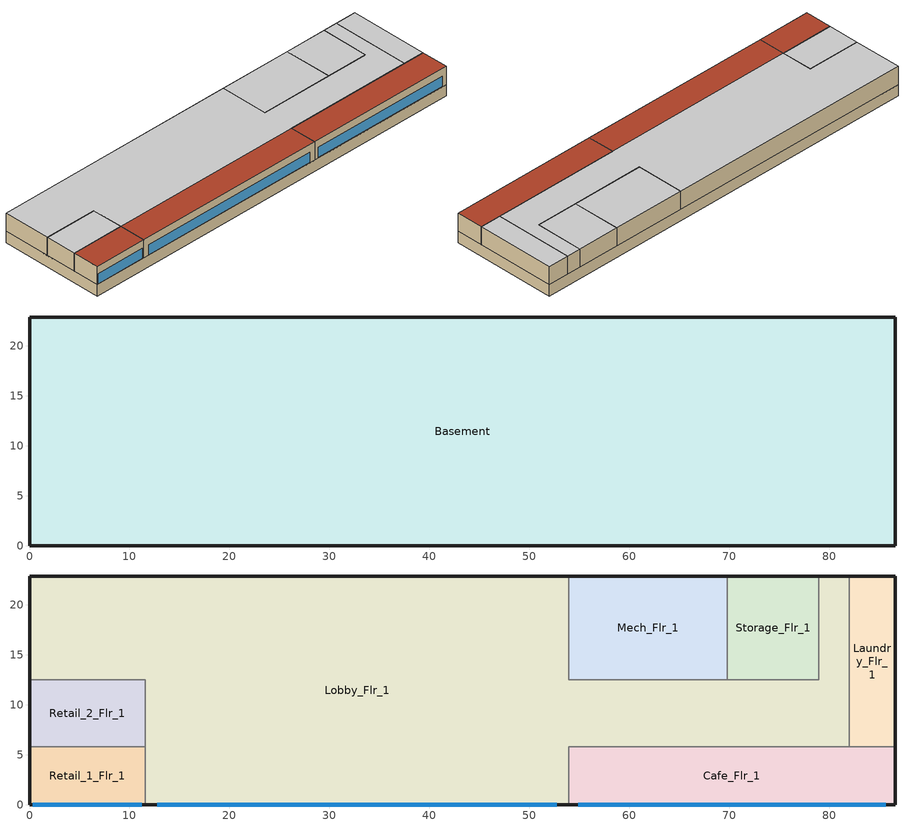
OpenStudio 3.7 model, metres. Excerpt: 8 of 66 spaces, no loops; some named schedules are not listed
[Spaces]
Basement
 floor foundation (BTAP-Grnd-Floor-Mass:U-0.678_std): 86.56,22.86 86.56,0 0,0 0,22.86 z-2.44
 wall foundation (BTAP-Grnd-Wall-Mass:U-0.425_std): 0,22.86 0,0 86.56,0 86.56,22.86 0,22.86 z-2.44:0
Lobby_Flr_1
 floor to Basement: 53.95,22.86 53.95,0 11.58,0 11.58,12.5 0,12.5 0,22.86 z0; 81.99,22.86 81.99,5.79 53.95,5.79 53.95,12.5 78.94,12.5 78.94,22.86 z0
 wall outside: 53.95,22.86 0,22.86 0,12.5 / 11.58,0 53.95,0 / 81.99,22.86 78.94,22.86 z0:3.96
 wall to Retail_1_Flr_1: 11.58,5.79 11.58,0 z0:3.96
 wall to Laundry_Flr_1: 81.99,5.79 81.99,22.86 z0:3.96
 wall to Storage_Flr_1: 78.94,22.86 78.94,12.5 69.8,12.5 z0:3.96
 wall to Cafe_Flr_1: 53.95,0 53.95,5.79 81.99,5.79 z0:3.96
 wall to Retail_2_Flr_1: 0,12.5 11.58,12.5 11.58,5.79 z0:3.96
 wall to Mech_Flr_1: 69.8,12.5 53.95,12.5 53.95,22.86 z0:3.96
 window: 12.79,0 52.74,0 z0.15:2.29
 ceiling adiabatic (BTAP-Int-Wall): 81.99,5.79 81.99,22.86 78.94,22.86 78.94,12.5 53.95,12.5 53.95,22.86 0,22.86 0,12.5 11.58,12.5 11.58,5.79 z3.96
 roof outside: 53.95,0 53.95,5.79 11.58,5.79 11.58,0 z3.96
Retail_1_Flr_1
 floor to Basement: 11.58,5.79 11.58,0 0,0 0,5.79 z0
 wall outside: 0,5.79 0,0 11.58,0 z0:3.96
 wall to Retail_2_Flr_1: 11.58,5.79 0,5.79 z0:3.96
 window: 0.33,0 11.25,0 z0.15:2.29
 roof outside: 11.58,0 11.58,5.79 0,5.79 0,0 z3.96
Retail_2_Flr_1
 floor to Basement: 11.58,12.5 11.58,5.79 0,5.79 0,12.5 z0
 wall outside: 0,12.5 0,5.79 z0:3.96
 ceiling adiabatic (BTAP-Int-Wall): 11.58,5.79 11.58,12.5 0,12.5 0,5.79 z3.96
Laundry_Flr_1
 floor to Basement: 86.56,22.86 86.56,5.79 81.99,5.79 81.99,22.86 z0
 wall outside: 86.56,5.79 86.56,22.86 81.99,22.86 z0:3.96
 wall to Cafe_Flr_1: 81.99,5.79 86.56,5.79 z0:3.96
 ceiling adiabatic (BTAP-Int-Wall): 86.56,5.79 86.56,22.86 81.99,22.86 81.99,5.79 z3.96
Storage_Flr_1
 floor to Basement: 78.94,22.86 78.94,12.5 69.8,12.5 69.8,22.86 z0
 wall outside: 78.94,22.86 69.8,22.86 z0:3.96
 wall to Mech_Flr_1: 69.8,22.86 69.8,12.5 z0:3.96
 ceiling adiabatic (BTAP-Int-Wall): 78.94,12.5 78.94,22.86 69.8,22.86 69.8,12.5 z3.96
Mech_Flr_1
 floor to Basement: 69.8,22.86 69.8,12.5 53.95,12.5 53.95,22.86 z0
 wall outside: 69.8,22.86 53.95,22.86 z0:3.96
 ceiling adiabatic (BTAP-Int-Wall): 69.8,12.5 69.8,22.86 53.95,22.86 53.95,12.5 z3.96
Cafe_Flr_1
 floor to Basement: 86.56,5.79 86.56,0 53.95,0 53.95,5.79 z0
 wall outside: 53.95,0 86.56,0 86.56,5.79 z0:3.96
 window: 54.88,0 85.63,0 z0.15:2.29
 roof outside: 86.56,0 86.56,5.79 53.95,5.79 53.95,0 z3.96
[Site]
Calgary Intl AP_AB_CAN: Latitude {deg}=51.11; Longitude {deg}=-114.02; Time Zone {hr}=-7; Elevation {m}=1084.1; Terrain=City
[Building]
LargeHotel: North Axis {deg}=0; Default Construction Set=BTAP-Mass at hdd = 5000.0; Standards Number of Stories=7; Standards Number of Above Ground Stories=6; Standards Template=BTAP1980TO2010; Standards Building Type=LargeHotel
[Site:WaterMainsTemperature]
Calculation Method=Correlation; Annual Average Outdoor Air Temperature {C}=4.69167; Maximum Difference In Monthly Average Outdoor Air Temperatures {deltaC}=24.6
[Site:GroundTemperature:BuildingSurface]
19.527, 19.502, 19.536, 19.598, 20.002, 21.64, 22.225, 22.375, 21.449, 20.121, 19.802, 19.633
[SizingPeriod:DesignDay] Barometric Pressure {Pa}=88961; Rain Indicator=No; Snow Indicator=No; Day of Month=21; Daylight Saving Time Indicator=No; Humidity Condition Type=Wetbulb; Dry-Bulb Temperature Range Modifier Type=DefaultMultipliers
Name | Maximum Dry-Bulb Temperature {C} | Daily Dry-Bulb Temperature Range {deltaC} | Wind Speed {m/s} | Wind Direction {deg} | Month | Day Type | Wetbulb or DewPoint at Maximum Dry-Bulb {C} | Solar Model Indicator | ASHRAE Clear Sky Optical Depth for Beam Irradiance | ASHRAE Clear Sky Optical Depth for Diffuse Irradiance | Sky Clearness
Calgary Intl AP Ann Clg .4% Condns DB=>MWB | 28.8 | 12.3 | 4.5 | 160 | 7 | SummerDesignDay | 16 | ASHRAETau | 0.34 | 2.419
Calgary Intl AP Ann Clg .4% Condns WB=>MDB | 25.5 | 12.3 | 4.5 | 160 | 7 | SummerDesignDay | 17.8 | ASHRAETau | 0.34 | 2.419
Calgary Intl AP Ann Htg 99.6% Condns DB | -27.7 | 0 | 2.7 | 200 | 1 | WinterDesignDay | -27.7 | ASHRAEClearSky |  |  | 0
[ClimateZones]
Climate Zone Institution Name 1=ASHRAE; Climate Zone Document Name 1=ANSI/ASHRAE Standard 169; Climate Zone Document Year 1=2006; Climate Zone Value 1=7
[Site:GroundTemperature:Shallow]
-1.6, -5.4, -6.4, -5.5, -0.4, 5.3, 10.8, 14.7, 15.8, 14, 9.5, 4
[Site:GroundTemperature:Deep]
4, 1.3, -0.4, -0.9, 0.1, 2.3, 5.2, 8, 9.9, 10.3, 9.2, 7
[Site:GroundTemperature:FCfactorMethod]
January Ground Temperature {C}=5.5; February Ground Temperature {C}=-2; March Ground Temperature {C}=-7.6; April Ground Temperature {C}=-6.3; May Ground Temperature {C}=-6.6; June Ground Temperature {C}=-0.3; July Ground Temperature {C}=4.9; August Ground Temperature {C}=10.2; September Ground Temperature {C}=13.8; October Ground Temperature {C}=17; November Ground Temperature {C}=16.6; December Ground Temperature {C}=11.1
[Material:NoMass] Roughness=Smooth; Thermal Absorptance=0.9; Solar Absorptance=0.7
Name | Thermal Resistance {m2-K/W} | Visible Absorptance
Typical Carpet Pad; Typical Carpet Pad 1 | 0.21648 | 0.8
Typical Insulation 1 | 0.00118045 | 0.7
Typical Insulation 2 | 2.61923 | 0.7
Typical Insulation 3 | 4.40527 | 0.7
Typical Carpet Pad 2; Typical Carpet Pad 4 | 1.40895 | 0.8
Typical Carpet Pad 3 | 2.28697 | 0.8
Typical Insulation 4 | 0.338965 | 0.7
Typical Insulation 5 | 0.338983 | 0.7
[Material]
Name | Roughness | Thickness {m} | Conductivity {W/m-K} | Density {kg/m3} | Specific Heat {J/kg-K} | Thermal Absorptance | Solar Absorptance | Visible Absorptance
G05 25mm wood | MediumSmooth | 0.0254 | 0.15 | 608 | 1630 | 0.9 | 0.5 | 0.5
100mm Normalweight concrete floor 1 | MediumSmooth | 0.1016 | 2.31 | 2322 | 832
G01 13mm gypsum board 1 | Smooth | 0.0127 | 0.16 | 800 | 1090 | 0.9 | 0.7 | 0.5
4 in. Normalweight Concrete Floor 1 | MediumRough | 0.1016 | 2.31 | 2322 | 832 | 0.9 | 0.7 | 0.7
1IN Stucco 1 | Smooth | 0.0253 | 0.6918 | 1858 | 837 | 0.9 | 0.7 | 0.92
8IN CONCRETE HW RefBldg 1 | Rough | 0.2032 | 1.311 | 2240 | 836.8 | 0.9 | 0.7 | 0.7
1/2IN Gypsum 1 | Smooth | 0.0127 | 0.16 | 784.9 | 830 | 0.9 | 0.4 | 0.4
Metal Roof Surface 1; F08 Metal surface 1 | Smooth | 0.0008 | 45.28 | 7824 | 500 | 0.9 | 0.7 | 0.7
6 in. Normalweight Concrete Floor 1; 6 in. Normalweight Concrete Floor 2; 6 in. Normalweight Concrete Floor 3 | MediumRough | 0.1524 | 2.31 | 2322 | 832 | 0.9 | 0.7 | 0.7
Expanded Polystyrene | MediumSmooth | 0.0408596 | 0.029 | 29 | 1210
Expanded Polystyrene 1 | MediumSmooth | 0.066322 | 0.029 | 29 | 1210
[Construction]
BTAP-Int-Partition; BTAP-Int-Door: G05 25mm wood
BTAP-Int-Floor: 100mm Normalweight concrete floor 1, Typical Carpet Pad
BTAP-Int-Wall: G01 13mm gypsum board 1, G01 13mm gypsum board 1
BTAP-Int-Ceiling: Typical Carpet Pad, 100mm Normalweight concrete floor 1
BTAP-Int-Window: SimpleGlazing
BTAP-Ext-Floor-Mass:U-3.822: Typical Insulation 1, 4 in. Normalweight Concrete Floor 1, Typical Carpet Pad 1
BTAP-Ext-Wall-Mass:U-0.346: 1IN Stucco 1, 8IN CONCRETE HW RefBldg 1, Typical Insulation 2, 1/2IN Gypsum 1
BTAP-Ext-Roof-Metal:U-0.227: Metal Roof Surface 1, Typical Insulation 3
BTAP-Grnd-Floor-Mass:U-0.678: 6 in. Normalweight Concrete Floor 1, Typical Carpet Pad 2
BTAP-Grnd-Wall-Mass:U-0.425: 6 in. Normalweight Concrete Floor 2, Typical Carpet Pad 3
BTAP-Grnd-Roof-Mass:U-0.678: 6 in. Normalweight Concrete Floor 3, Typical Carpet Pad 4
BTAP-Ext-FixedWindow:U=0.295 SHGC=0.490; BTAP-Ext-GlassDoors:U=0.295 SHGC=0.490; BTAP-Ext-Skylights:U=0.295 SHGC=0.490; BTAP-Ext-DaylightDomes:U=0.295 SHGC=0.490; BTAP-Ext-DaylightDiffuser:U=0.295 SHGC=0.490: SimpleGlazing:U=0.295 SHGC=0.490
BTAP-Ext-Door:U-2.95: F08 Metal surface 1, Typical Insulation 4
BTAP-Ext-OverHeadDoor:U-2.95: Typical Insulation 5
BTAP-Grnd-Floor-Mass:U-0.678_std: 6 in. Normalweight Concrete Floor 1, Expanded Polystyrene
BTAP-Grnd-Wall-Mass:U-0.425_std: 6 in. Normalweight Concrete Floor 2, Expanded Polystyrene 1
[DefaultConstructionSet]
BTAP-Mass at hdd = 5000.0: Default Exterior Surface Constructions=BTAP-Mass at hdd = 5000.0; Default Interior Surface Constructions=Default Surface Constructions 2; Default Ground Contact Surface Constructions=BTAP-Mass at hdd = 5000.0 1; Default Exterior SubSurface Constructions=BTAP-Mass at hdd = 5000.0; Default Interior SubSurface Constructions=Default Sub Surface Constructions 2; Interior Partition Construction=BTAP-Int-Partition
[DefaultSurfaceConstructions]
Name | Floor Construction | Wall Construction | Roof Ceiling Construction
Default Surface Constructions 2 | BTAP-Int-Floor | BTAP-Int-Wall | BTAP-Int-Ceiling
BTAP-Mass at hdd = 5000.0 | BTAP-Ext-Floor-Mass:U-3.822 | BTAP-Ext-Wall-Mass:U-0.346 | BTAP-Ext-Roof-Metal:U-0.227
BTAP-Mass at hdd = 5000.0 1 | BTAP-Grnd-Floor-Mass:U-0.678 | BTAP-Grnd-Wall-Mass:U-0.425 | BTAP-Grnd-Roof-Mass:U-0.678
[DefaultSubSurfaceConstructions]
Name | Fixed Window Construction | Operable Window Construction | Door Construction | Glass Door Construction | Overhead Door Construction | Skylight Construction | Tubular Daylight Dome Construction | Tubular Daylight Diffuser Construction
Default Sub Surface Constructions 2 | BTAP-Int-Window | BTAP-Int-Window | BTAP-Int-Door
BTAP-Mass at hdd = 5000.0 | BTAP-Ext-FixedWindow:U=0.295 SHGC=0.490 | BTAP-Ext-FixedWindow:U=0.295 SHGC=0.490 | BTAP-Ext-Door:U-2.95 | BTAP-Ext-GlassDoors:U=0.295 SHGC=0.490 | BTAP-Ext-OverHeadDoor:U-2.95 | BTAP-Ext-Skylights:U=0.295 SHGC=0.490 | BTAP-Ext-DaylightDomes:U=0.295 SHGC=0.490 | BTAP-Ext-DaylightDiffuser:U=0.295 SHGC=0.490
[WindowMaterial:SimpleGlazingSystem] Solar Heat Gain Coefficient=0.49; Visible Transmittance=0.21
Name | U-Factor {W/m2-K}
SimpleGlazing | 2.2
SimpleGlazing:U=0.295 SHGC=0.490 | 2.95
[Space] Part of Total Floor Area=Yes; Volume {m3}=Autocalculate
Name | Space Type | Building Story | Thermal Zone
Laundry_Flr_1 | Space Function Hospital - laundry/washing | Building Story 2 | ALL_ST=Hospital - laundry/washing_FL=Building Story 2_SCH=C
Lobby_Flr_1 | Space Function Hotel/Motel - lobby | Building Story 2 | ALL_ST=Hotel/Motel - lobby_FL=Building Story 2_SCH=H
Retail_1_Flr_1 | Space Function Retail - sales | Building Story 2 | ALL_ST=Retail - sales_FL=Building Story 2_SCH=C 1
Basement | Space Function Storage area | Building Story 1 | ALL_ST=Storage area_FL=Building Story 1_SCH=E
Cafe_Flr_1 | Space Function Retail - mall concourse | Building Story 2 | ALL_ST=Retail - mall concourse_FL=Building Story 2_SCH=C
Mech_Flr_1 | Space Function Electrical/Mechanical-sch-F | Building Story 2 | WILD_ST=Electrical/Mechanical-sch-E_FL=Building Story 2_SCH=F
Retail_2_Flr_1 | Space Function Retail - sales | Building Story 2 | ALL_ST=Retail - sales_FL=Building Story 2_SCH=C
Storage_Flr_1 | Space Function Storage area - occsens | Building Story 2 | ALL_ST=Storage area - occsens_FL=Building Story 2_SCH=E
[BuildingStory]
Name | Nominal Z Coordinate {m}
Building Story 1 | -2.439
Building Story 2 | 0
[SpaceType] Standards Building Type=Space Function
Name | Default Schedule Set | Design Specification Outdoor Air Object | Standards Space Type
Space Function Storage area | Space Function Storage area Schedule Set | Space Function Storage area Ventilation | Storage area
Space Function Storage area - occsens | Space Function Storage area - occsens Schedule Set | Space Function Storage area - occsens Ventilation | Storage area - occsens
Space Function Retail - mall concourse | Space Function Retail - mall concourse Schedule Set | Space Function Retail - mall concourse Ventilation | Retail - mall concourse
Space Function Hospital - laundry/washing | Space Function Hospital - laundry/washing Schedule Set | Space Function Hospital - laundry/washing Ventilation | Hospital - laundry/washing
Space Function Hotel/Motel - lobby | Space Function Hotel/Motel - lobby Schedule Set | Space Function Hotel/Motel - lobby Ventilation | Hotel/Motel - lobby
Space Function Retail - sales | Space Function Retail - sales Schedule Set | Space Function Retail - sales Ventilation | Retail - sales
Space Function Electrical/Mechanical-sch-F | Space Function Electrical/Mechanical-sch-F Schedule Set | Space Function Electrical/Mechanical-sch-F Ventilation | Electrical/Mechanical-sch-F
[People:Definition] Number of People Calculation Method=People/Area; Fraction Radiant=0.3
Name | People per Space Floor Area {person/m2}
Space Function Hospital - laundry/washing People Definition; Space Function Retail - mall concourse People Definition | 0.0500522
Space Function Hotel/Motel - lobby People Definition | 0.0999967
Space Function Retail - sales People Definition | 0.0333681
Space Function Storage area People Definition; Space Function Storage area - occsens People Definition | 0.0100104
Space Function Electrical/Mechanical-sch-F People Definition | 0.0049514
[People] Work Efficiency Schedule=Work Efficiency Schedule; Clothing Insulation Schedule=Clothing Schedule; Air Velocity Schedule=Air Velocity Schedule; Multiplier=1
Name | People Definition | Space or SpaceType
Space Function Hospital - laundry/washing People | Space Function Hospital - laundry/washing People Definition | Space Function Hospital - laundry/washing
Space Function Hotel/Motel - lobby People | Space Function Hotel/Motel - lobby People Definition | Space Function Hotel/Motel - lobby
Space Function Retail - mall concourse People | Space Function Retail - mall concourse People Definition | Space Function Retail - mall concourse
Space Function Retail - sales People | Space Function Retail - sales People Definition | Space Function Retail - sales
Space Function Storage area People | Space Function Storage area People Definition | Space Function Storage area
Space Function Storage area - occsens People | Space Function Storage area - occsens People Definition | Space Function Storage area - occsens
Space Function Electrical/Mechanical-sch-F People | Space Function Electrical/Mechanical-sch-F People Definition | Space Function Electrical/Mechanical-sch-F
[Lights:Definition] Design Level Calculation Method=Watts/Area; Fraction Radiant=0.5; Fraction Visible=0.2
Name | Watts per Space Floor Area {W/m2}
Space Function Hospital - laundry/washing Lights Definition | 7.99993
Space Function Hotel/Motel - lobby Lights Definition | 11.3999
Space Function Retail - mall concourse Lights Definition | 11.7999
Space Function Retail - sales Lights Definition | 18.0998
Space Function Storage area Lights Definition | 6.79994
Space Function Storage area - occsens Lights Definition | 6.11995
Space Function Electrical/Mechanical-sch-F Lights Definition | 13.2999
[Lights] Fraction Replaceable=1
Name | Lights Definition | Space or SpaceType
Space Function Hospital - laundry/washing Lights | Space Function Hospital - laundry/washing Lights Definition | Space Function Hospital - laundry/washing
Space Function Hotel/Motel - lobby Lights | Space Function Hotel/Motel - lobby Lights Definition | Space Function Hotel/Motel - lobby
Space Function Retail - mall concourse Lights | Space Function Retail - mall concourse Lights Definition | Space Function Retail - mall concourse
Space Function Retail - sales Lights | Space Function Retail - sales Lights Definition | Space Function Retail - sales
Space Function Storage area Lights | Space Function Storage area Lights Definition | Space Function Storage area
Space Function Storage area - occsens Lights | Space Function Storage area - occsens Lights Definition | Space Function Storage area - occsens
Space Function Electrical/Mechanical-sch-F Lights | Space Function Electrical/Mechanical-sch-F Lights Definition | Space Function Electrical/Mechanical-sch-F
[DesignSpecification:OutdoorAir] Outdoor Air Method=Sum
Name | Outdoor Air Flow per Person {m3/s-person} | Outdoor Air Flow per Floor Area {m3/s-m2}
Space Function Hospital - laundry/washing Ventilation | 0.0253735
Space Function Hotel/Motel - lobby Ventilation | 0.0228607
Space Function Retail - mall concourse Ventilation |  | 0.001016
Space Function Retail - sales Ventilation |  | 0.001524
Space Function Storage area Ventilation; Space Function Storage area - occsens Ventilation |  | 0.000762
Space Function Electrical/Mechanical-sch-F Ventilation |  | 0.000254
[DefaultScheduleSet] People Activity Level Schedule=NECB-Activity; Infiltration Schedule=Always On
Name | Number of People Schedule | Lighting Schedule | Electric Equipment Schedule
Space Function Hospital - laundry/washing Schedule Set; Space Function Retail - mall concourse Schedule Set; Space Function Retail - sales Schedule Set | NECB-C-Occupancy | NECB-C-Lighting | NECB-C-Electric-Equipment
Space Function Hotel/Motel - lobby Schedule Set | NECB-H-Occupancy | NECB-H-Lighting | NECB-H-Electric-Equipment
Space Function Storage area Schedule Set; Space Function Storage area - occsens Schedule Set | NECB-E-Occupancy | NECB-E-Lighting | NECB-E-Electric-Equipment
Space Function Electrical/Mechanical-sch-F Schedule Set | NECB-F-Occupancy | NECB-F-Lighting | NECB-F-Electric-Equipment
[ThermostatSetpoint:DualSetpoint]
Name | Heating Setpoint Temperature Schedule | Cooling Setpoint Temperature Schedule
Space Function Retail - sales Thermostat 5; Space Function Retail - mall concourse Thermostat 3; Space Function Retail - sales Thermostat 6; Space Function Hospital - laundry/washing Thermostat 3 | NECB-C-Thermostat Setpoint-Heating | NECB-C-Thermostat Setpoint-Cooling
Space Function Storage area Thermostat 3; Space Function Storage area - occsens Thermostat 3 | NECB-E-Thermostat Setpoint-Heating | NECB-E-Thermostat Setpoint-Cooling
Space Function Hotel/Motel - lobby Thermostat 3 | NECB-H-Thermostat Setpoint-Heating | NECB-H-Thermostat Setpoint-Cooling
Space Function Electrical/Mechanical-sch-F Thermostat 1 | NECB-F-Thermostat Setpoint-Heating | NECB-F-Thermostat Setpoint-Cooling
[ElectricEquipment:Definition] Design Level Calculation Method=Watts/Area; Fraction Radiant=0.5
Name | Watts per Space Floor Area {W/m2}
Space Function Hospital - laundry/washing Elec Equip Definition | 19.9998
Space Function Hotel/Motel - lobby Elec Equip Definition; Space Function Retail - sales Elec Equip Definition | 2.49998
Space Function Retail - mall concourse Elec Equip Definition; Space Function Storage area Elec Equip Definition; Space Function Storage area - occsens Elec Equip Definition; Space Function Electrical/Mechanical-sch-F Elec Equip Definition | 0.999992
[ElectricEquipment]
Name | Electric Equipment Definition | Space or SpaceType
Space Function Hospital - laundry/washing Elec Equip | Space Function Hospital - laundry/washing Elec Equip Definition | Space Function Hospital - laundry/washing
Space Function Hotel/Motel - lobby Elec Equip | Space Function Hotel/Motel - lobby Elec Equip Definition | Space Function Hotel/Motel - lobby
Space Function Retail - mall concourse Elec Equip | Space Function Retail - mall concourse Elec Equip Definition | Space Function Retail - mall concourse
Space Function Retail - sales Elec Equip | Space Function Retail - sales Elec Equip Definition | Space Function Retail - sales
Space Function Storage area Elec Equip | Space Function Storage area Elec Equip Definition | Space Function Storage area
Space Function Storage area - occsens Elec Equip | Space Function Storage area - occsens Elec Equip Definition | Space Function Storage area - occsens
Space Function Electrical/Mechanical-sch-F Elec Equip | Space Function Electrical/Mechanical-sch-F Elec Equip Definition | Space Function Electrical/Mechanical-sch-F
[SpaceInfiltration:DesignFlowRate] Design Flow Rate Calculation Method=Flow/ExteriorArea
Name | Space or SpaceType | Schedule | Flow per Exterior Surface Area {m3/s-m2} | Constant Term Coefficient | Temperature Term Coefficient | Velocity Term Coefficient | Velocity Squared Term Coefficient
Cafe_Flr_1 Infiltration | Cafe_Flr_1 | Always On Discrete | 0.001116 | 0 | 0 | 0.224 | 0
Laundry_Flr_1 Infiltration | Laundry_Flr_1 | Always On Discrete | 0.001116 | 0 | 0 | 0.224 | 0
Lobby_Flr_1 Infiltration | Lobby_Flr_1 | Always On Discrete | 0.001116 | 0 | 0 | 0.224 | 0
Mech_Flr_1 Infiltration | Mech_Flr_1 | Always On Discrete | 0.001116 | 0 | 0 | 0.224 | 0
Retail_1_Flr_1 Infiltration | Retail_1_Flr_1 | Always On Discrete | 0.001116 | 0 | 0 | 0.224 | 0
Retail_2_Flr_1 Infiltration | Retail_2_Flr_1 | Always On Discrete | 0.001116 | 0 | 0 | 0.224 | 0
Storage_Flr_1 Infiltration | Storage_Flr_1 | Always On Discrete | 0.001116 | 0 | 0 | 0.224 | 0
Space Function Electrical/Mechanical-sch-F Infiltration | Space Function Electrical/Mechanical-sch-F |  | 0.000250063
[ThermalZone] Use Ideal Air Loads=No
Name | Thermostat
ALL_ST=Retail - sales_FL=Building Story 2_SCH=C | Space Function Retail - sales Thermostat 5
ALL_ST=Retail - mall concourse_FL=Building Story 2_SCH=C | Space Function Retail - mall concourse Thermostat 3
ALL_ST=Retail - sales_FL=Building Story 2_SCH=C 1 | Space Function Retail - sales Thermostat 6
ALL_ST=Hospital - laundry/washing_FL=Building Story 2_SCH=C | Space Function Hospital - laundry/washing Thermostat 3
ALL_ST=Storage area_FL=Building Story 1_SCH=E | Space Function Storage area Thermostat 3
ALL_ST=Hotel/Motel - lobby_FL=Building Story 2_SCH=H | Space Function Hotel/Motel - lobby Thermostat 3
ALL_ST=Storage area - occsens_FL=Building Story 2_SCH=E | Space Function Storage area - occsens Thermostat 3
WILD_ST=Electrical/Mechanical-sch-E_FL=Building Story 2_SCH=F | Space Function Electrical/Mechanical-sch-F Thermostat 1
[Foundation:Kiva]
Bldg Kiva Foundation: Wall Height Above Grade {m}=0; Wall Depth Below Slab {m}=0
[SurfaceProperty:ExposedFoundationPerimeter]
Basement_Floor: Exposed Perimeter Calculation Method=TotalExposedPerimeter; Total Exposed Perimeter {m}=218.846
[Foundation:Kiva:Settings]

[AvailabilityManager:NightCycle] Applicability Schedule=Always On Discrete; Control Type=CycleOnAny; Thermostat Tolerance {deltaC}=1; Cycling Run Time {s}=3600
Availability Manager Night Cycle 1; Availability Manager Night Cycle 2; Availability Manager Night Cycle 3; Availability Manager Night Cycle 4; Availability Manager Night Cycle 5; Availability Manager Night Cycle 6; Availability Manager Night Cycle 7
[EnergyManagementSystem:Sensor]
OAT: Output Variable or Output Meter Index Key=Environment; Output Variable or Output Meter=Site Outdoor Air Drybulb Temperature
[EnergyManagementSystem:Actuator] Actuated Component Type=Schedule:Year; Actuated Component Control Type=Schedule Value
Name | Actuated Component
sys6mixedshrnoneshchwsccchwssfvvzhbhwzcnonesrfvvHtgSch0 | NECB-C-Thermostat Setpoint-Heating
sys6mixedshrnoneshchwsccchwssfvvzhbhwzcnonesrfvvClgSch0 | NECB-C-Thermostat Setpoint-Cooling
sys6mixedshrnoneshchwsccchwssfvvzhbhwzcnonesrfvvHtgSch1 | NECB-H-Thermostat Setpoint-Heating
sys6mixedshrnoneshchwsccchwssfvvzhbhwzcnonesrfvvClgSch1 | NECB-H-Thermostat Setpoint-Cooling
[EnergyManagementSystem:Program]
sys6mixedshrnoneshchwsccchwssfvvzhbhwzcnonesrfvvOptimumStartProg0: IF DaylightSavings==0 && DayOfWeek>1 && Hour==5 && OAT<23.9 && OAT>1.7; SET sys6mixedshrnoneshchwsccchwssfvvzhbhwzcnonesrfvvClgSch0 = 29.4; SET sys6mixedshrnoneshchwsccchwssfvvzhbhwzcnonesrfvvHtgSch0 = 15.6; ELSEIF DaylightSavings==0 && DayOfWeek==1 && Hour==7 && OAT<23.9 && OAT>1.7; SET sys6mixedshrnoneshchwsccchwssfvvzhbhwzcnonesrfvvClgSch0 = 29.4; SET sys6mixedshrnoneshchwsccchwssfvvzhbhwzcnonesrfvvHtgSch0 = 15.6; ELSEIF DaylightSavings==1 && DayOfWeek>1 && Hour==4 && OAT<23.9 && OAT>1.7; SET sys6mixedshrnoneshchwsccchwssfvvzhbhwzcnonesrfvvClgSch0 = 29.4; SET sys6mixedshrnoneshchwsccchwssfvvzhbhwzcnonesrfvvHtgSch0 = 15.6; ELSEIF DaylightSavings==1 && DayOfWeek==1 && Hour==6 && OAT<23.9 && OAT>1.7; SET sys6mixedshrnoneshchwsccchwssfvvzhbhwzcnonesrfvvClgSch0 = 29.4; SET sys6mixedshrnoneshchwsccchwssfvvzhbhwzcnonesrfvvHtgSch0 = 15.6; ELSE; SET sys6mixedshrnoneshchwsccchwssfvvzhbhwzcnonesrfvvClgSch0 = NULL; SET sys6mixedshrnoneshchwsccchwssfvvzhbhwzcnonesrfvvHtgSch0 = NULL; ENDIF
